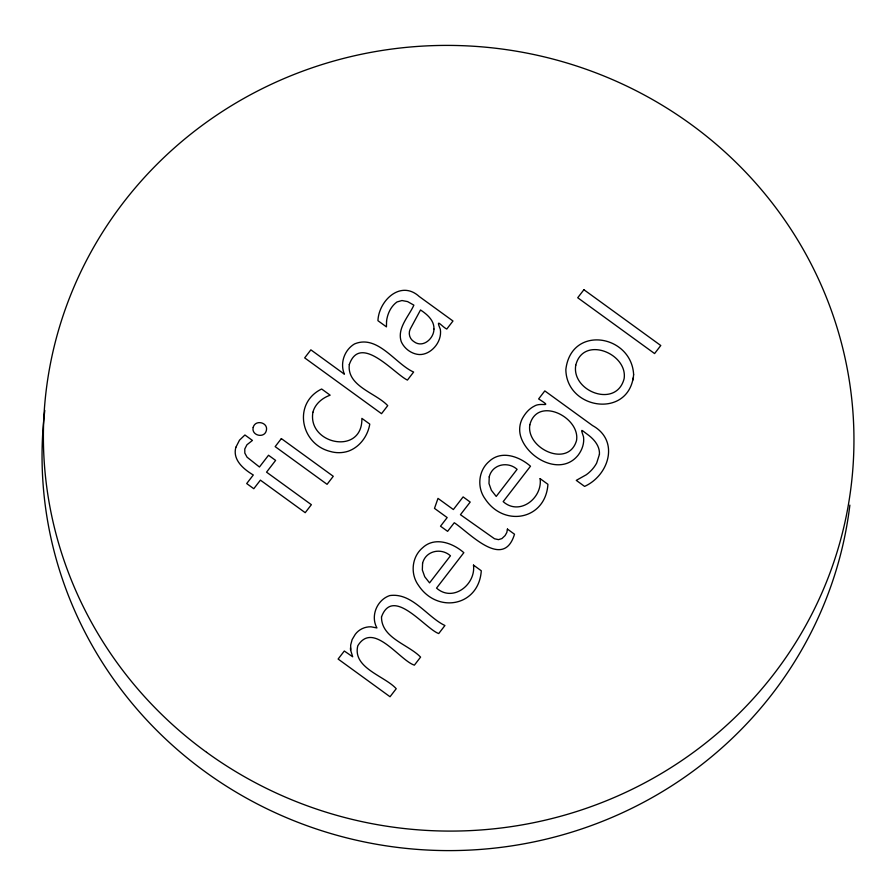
<?xml version="1.0" encoding="UTF-8"?>
<svg xmlns="http://www.w3.org/2000/svg" width="896" height="896" viewBox="0 0 896 896"><rect width="100%" height="100%" fill="white"/><g stroke="black" fill="none" stroke-linecap="round" stroke-linejoin="round"><path stroke-width="1.34" d="M633.058 379.859L633.438 377.474M350.47 647.864L350.549 650.16M849.867 505.12A405.339 392.784 3.9 0 1 400.198 847.739A405.339 392.784 3.9 0 1 44.8 410.402M386.557 321.093L386.445 326.883L377.933 320.69C378.784 300.675 400.658 279.563 419.205 296.498L452.973 321.003L446.779 329.045C441.795 326.693 435.142 317.027 440.339 329.235C441.235 335.07 439.443 340.872 435.949 345.554C431.995 350.795 425.914 354.816 419.149 354.547C411.421 353.954 404.331 348.645 401.229 341.611C396.827 328.205 408.8 316.422 413.874 305.155L407.59 301.594L401.957 300.53L396.984 301.963C390.858 306.421 387.486 313.701 386.557 321.093M381.506 616.907C381.293 638.086 408.442 644.459 420.582 657.115L414.389 665.146C399.862 660.565 373.218 620.514 357.795 645.792C352.251 668.046 384.978 676.088 396.222 688.71L390.029 696.741L338.117 659.042L344.31 651.011L352.677 656.779L350.84 650.81L350.661 645.075L352.128 639.598L355.253 634.357A18.738 18.155 3.9 0 1 371.045 626.808L376.947 627.95C370.238 616.034 377.026 599.805 389.794 595.56C412.182 592.435 426.944 616.896 444.931 625.52L438.738 633.55C425.354 628.914 392.862 585.749 381.506 616.907M422.576 563.304L422.341 569.99L424.726 576.733L429.565 582.882L450.453 555.789C441.246 547.501 425.667 550.648 422.576 563.304M489.227 476.851L488.992 483.538L491.366 490.269L496.216 496.429L517.093 469.336C507.886 461.048 492.307 464.195 489.227 476.851M473.48 565.107C476.022 584.528 452.939 602.672 436.542 588.101L463.837 552.675C452.917 543.021 434.818 536.346 422.677 547.714C411.656 556.909 410.122 573.989 418.533 585.413C437.461 614.051 478.912 606.278 481.286 570.774L473.48 565.107M540.12 478.643C542.674 498.075 519.579 516.208 503.182 501.637L530.488 466.222C519.568 456.568 501.469 449.893 489.328 461.261C478.296 470.456 476.762 487.536 485.173 498.96C504.112 527.598 545.563 519.826 547.926 484.31L540.12 478.643M253.198 427.381C251.059 435.523 264.342 438.805 266.336 430.618C268.565 422.397 255.214 419.205 253.198 427.381M529.816 424.894C526.008 448.515 568.322 468.429 576.498 440.642C580.675 417.29 537.219 395.584 529.816 424.894M349.306 364.504C346.696 386.299 376.006 392.963 387.722 405.653L381.528 413.683L304.674 357.885L310.867 349.843L344.422 374.214C339.741 363.418 344.288 350.045 354.469 343.963C377.653 334.13 395.45 364.045 413.627 372.053L407.434 380.083C394.363 373.901 360.326 333.054 349.306 364.504M312.917 412.227C307.261 444.427 362.734 455.829 361.872 418.365L369.779 424.099C367.83 436.005 359.722 447.182 348.13 451.248A29.68 28.762 3.9 0 1 330.131 451.416C300.451 443.979 292.6 403.189 321.642 388.998L330.154 395.181C322.302 397.97 315.078 403.894 312.917 412.227M575.77 365.21C571.189 391.339 616.235 408.766 624.109 378.75C628.062 353.696 583.24 335.014 575.77 365.21M433.955 329.045C433.989 338.397 423.192 348.186 414.366 341.947A10.315 9.99 3.9 0 1 410.256 329.034L420.515 309.971C427.101 314.328 434.314 320.376 433.955 329.045M235.883 447.25C232.254 459.838 243.757 469.314 253.299 474.992L246.691 483.56L253.792 488.712L260.4 480.144L305.211 512.68L311.371 504.694L266.549 472.158L275.61 460.398L268.52 455.246L259.448 467.006L247.038 457.162L244.821 453.085L244.787 448.963L246.938 444.774L252.426 440.429L244.922 434.986L239.512 440.149L235.883 447.25M633.629 374.685C629.462 419.126 566.395 409.898 565.846 369.533C571.144 324.408 631.669 334.6 633.629 374.685M507.416 529.077L506.845 532.437L505.098 535.573L501.917 538.574L498.49 539.638L494.514 538.765L460.454 514.696L470.198 502.062L463.109 496.91L453.365 509.544L437.998 498.389L434.493 508.379L447.171 517.574L440.518 526.198L447.619 531.35L454.272 522.738C469.482 532.795 503.552 570.483 514.506 534.229L507.416 529.077M599.435 454.373L596.635 463.165A36.422 35.291 3.9 0 1 586.309 474.746L576.274 480.368L584.595 486.405C609.078 475.272 619.763 440.574 592.57 425.578L544.813 390.902L538.63 398.944C553.694 408.509 541.229 401.901 534.576 405.989C529.099 408.654 525.112 413.426 522.256 418.701A25.469 24.674 3.9 0 0 520.498 435.781C526.803 458.349 561.075 476.918 578.312 454.955C582.187 449.77 584.382 443.397 583.531 436.878C580.642 427.952 580.619 429.464 587.496 434.426C593.902 439.062 599.984 445.95 599.435 454.373M281.355 438.592L275.162 446.622L327.074 484.322L333.267 476.291L281.355 438.592M583.912 289.722L577.718 297.752L654.584 353.562L660.778 345.52L583.912 289.722M206.573 752.293A405.339 392.784 3.9 0 0 851.2 485.598A405.339 392.784 3.9 0 0 288.221 76.832A405.339 392.784 3.9 0 0 206.573 752.293"/></g></svg>
